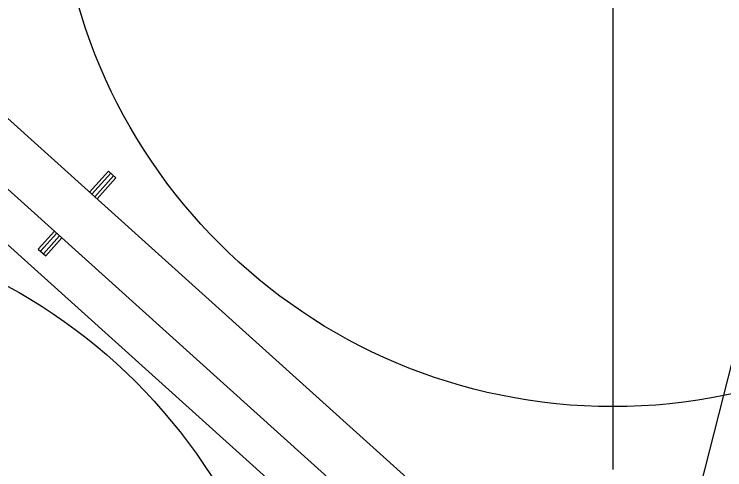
# Model space of a CAD drawing. Header units: millimetres. Extents: x -139278 to 641613, y -260926 to 217780.
# Drawn here: x 139487 to 142870, y -76580 to -74411 of the extents above; entities that cross this region are included whole.
import ezdxf

# ---------------------------------------------------------------- set-up
doc = ezdxf.new("R2010")
doc.units = ezdxf.units.MM
doc.layers.add('70_T-Mobile', color=220, linetype='Continuous', lineweight=25)

msp = doc.modelspace()

# ---------------------------------------------------------------- linework, layer by layer
at = {"ltscale": 6}
msp.add_line((142337.127, -70678.968), (142337.127, -76578.968), dxfattribs=at)
for p, q in [((142285.472, -77454.992), (137279.329, -72946.882)), ((142118.178, -77640.768), (137029.329, -73058.18)), ((139935.383, -75157.789), (139845.422, -75257.688)), ((139946.529, -75167.827), (139856.568, -75267.726)), ((139935.383, -75157.789), (139971.052, -75189.91)), ((139959.905, -75179.872), (139869.944, -75279.771)), ((139971.052, -75189.91), (139881.091, -75289.809)), ((142638.073, -77112.583), (143084.934, -75358.644)), ((139678.128, -75443.464), (139600.794, -75529.341)), ((139689.274, -75453.502), (139611.941, -75539.379)), ((139702.65, -75465.547), (139625.317, -75551.424)), ((139713.797, -75475.585), (139636.463, -75561.461)), ((139600.794, -75529.341), (139636.463, -75561.461))]:
    msp.add_line(p, q)
for centre in [(142337.127, -73628.968), (138191.192, -78035.068)]:
    msp.add_circle(centre, 2650)
at = {"layer": '70_T-Mobile'}
msp.add_line((141905.503, -77714.348), (135480.983, -71928.968), dxfattribs=at)

doc.saveas('drawing.dxf')
